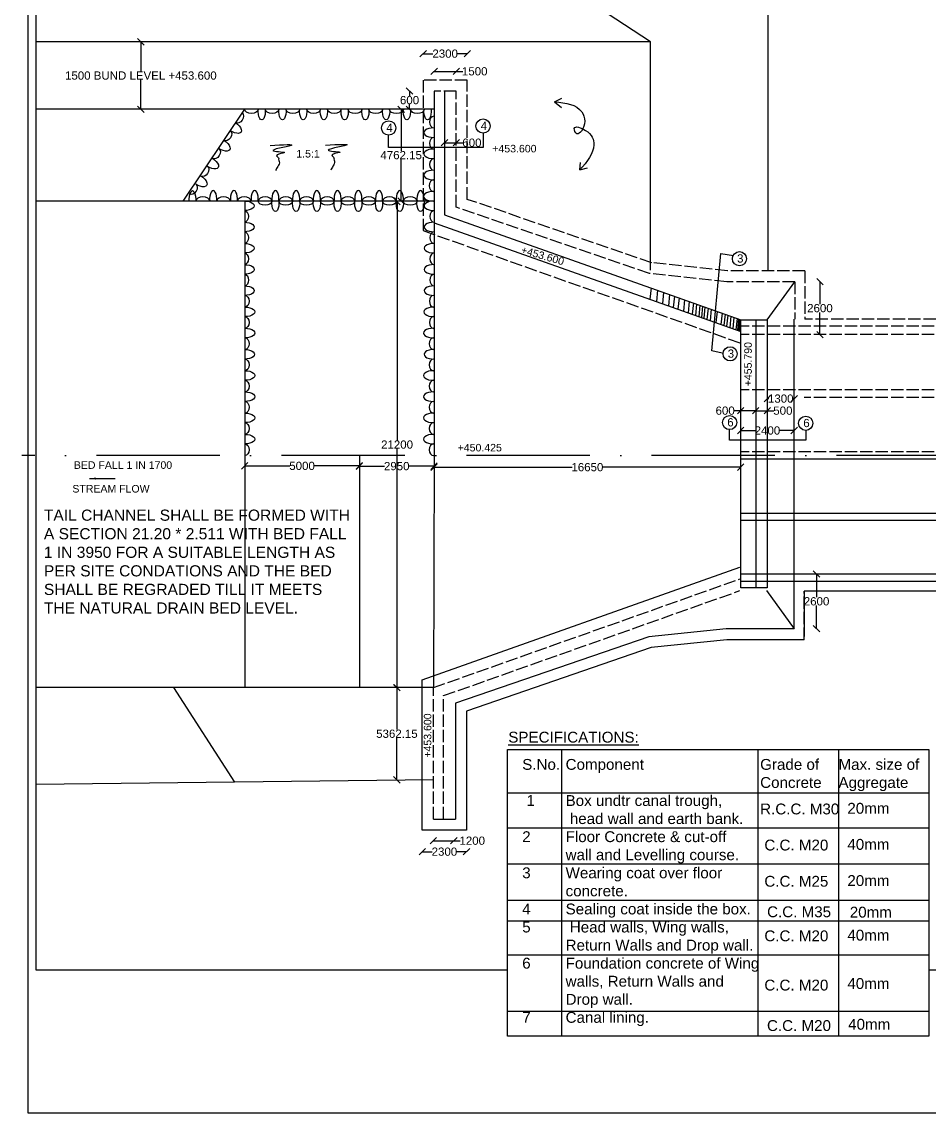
# Model space of a CAD drawing. Header units: millimetres. Extents: x 5124 to 6568637, y 2311 to 91879094.
# Drawn here: x 3886383 to 3899622, y 45929190 to 45945120 of the extents above; entities that cross this region are included whole.
import ezdxf

# ---------------------------------------------------------------- set-up
doc = ezdxf.new("R2010")
doc.units = ezdxf.units.MM
doc.header["$MEASUREMENT"] = 0
doc.linetypes.add('ACAD_ISO02W100', pattern=[15, 12, -3])
doc.linetypes.add('ACAD_ISO10W100', pattern=[18, 12, -3, 0, -3])
for name, color, linetype in [('DIMENSION', 7, 'Continuous'), ('DRAWING', 7, 'Continuous'), ('TEXT', 7, 'Continuous')]:
    doc.layers.add(name, color=color, linetype=linetype)
doc.styles.get("Standard").update_dxf_attribs({"font": 'arial.ttf', "height": 120})
doc.dimstyles.get("Standard").update_dxf_attribs({"dimtxt": 200, "dimasz": 110, "dimexe": 0.18, "dimexo": 0.0625, "dimgap": 0.09, "dimtad": 0, "dimtih": 1, "dimtoh": 1, "dimdec": 0, "dimzin": 0, "dimdsep": 46, "dimtxsty": 'Standard', "dimblk": 'OBLIQUE', "dimcen": 0.09, "dimse1": 1, "dimse2": 1, "dimadec": 0, "dimazin": 0, "dimtfac": 1, "dimtdec": 0, "dimtofl": 0, "dimtmove": 0, "dimatfit": 3, "dimfxl": 1, "dimtolj": 1, "dimtzin": 0, "dimarcsym": 0})

# ---------------------------------------------------------------- blocks, each defined once
blk = doc.blocks.new('_Oblique')
at = {"color": 0, "linetype": 'ByBlock', "lineweight": -2}
blk.add_line((-0.5, -0.5), (0.5, 0.5), dxfattribs=at)
blk = doc.blocks.new('*D190')
at = {"layer": 'Defpoints', "color": 0, "linetype": 'Continuous', "transparency": 16777216}
for p in [(3887501, 45944828), (3887501, 45943843), (3888120, 45943843)]:
    blk.add_point(p, dxfattribs=at)
at = {"layer": 'DIMENSION', "color": 0, "linetype": 'Continuous', "lineweight": -2, "transparency": 16777216}
for p, q in [((3888120, 45944828), (3888120, 45944397)), ((3888120, 45943843), (3888120, 45944274))]:
    blk.add_line(p, q, dxfattribs=at)
at = {"layer": 'DIMENSION', "color": 0, "linetype": 'Continuous', "lineweight": -2, "transparency": 16777216, "xscale": 95, "yscale": 95, "zscale": 95}
for p, rotation in [((3888120, 45944828), 90), ((3888120, 45943843), 270)]:
    blk.add_blockref('_Oblique', p, dxfattribs=dict(at, rotation=rotation))
at = {"layer": 'DIMENSION', "color": 0, "linetype": 'Continuous', "transparency": 16777216, "insert": (3888120, 45944335), "char_height": 120, "attachment_point": 5}
blk.add_mtext('\\A1;1500 BUND LEVEL +453.600', dxfattribs=at)
blk = doc.blocks.new('*D191')
at = {"layer": 'Defpoints', "color": 0, "linetype": 'Continuous', "transparency": 16777216}
for p in [(3892722, 45944397), (3892399, 45944109), (3892722, 45944109)]:
    blk.add_point(p, dxfattribs=at)
at = {"layer": 'DIMENSION', "color": 0, "linetype": 'Continuous', "lineweight": -2, "transparency": 16777216}
for p, q in [((3892399, 45944397), (3892722, 45944397)), ((3892722, 45944397), (3892817, 45944397))]:
    blk.add_line(p, q, dxfattribs=at)
at = {"layer": 'DIMENSION', "color": 0, "linetype": 'Continuous', "lineweight": -2, "transparency": 16777216, "xscale": 95, "yscale": 95, "zscale": 95, "rotation": 180}
blk.add_blockref('_Oblique', (3892399, 45944397), dxfattribs=at)
at = {"layer": 'DIMENSION', "color": 0, "linetype": 'Continuous', "lineweight": -2, "transparency": 16777216, "xscale": 95, "yscale": 95, "zscale": 95}
blk.add_blockref('_Oblique', (3892722, 45944397), dxfattribs=at)
at = {"layer": 'DIMENSION', "color": 0, "linetype": 'Continuous', "transparency": 16777216, "insert": (3892991, 45944397), "char_height": 120, "attachment_point": 5}
blk.add_mtext('\\A1;1500', dxfattribs=at)
blk = doc.blocks.new('*D192')
at = {"layer": 'Defpoints', "color": 0, "linetype": 'Continuous', "transparency": 16777216}
for p in [(3892883, 45944655), (3892238, 45944269), (3892883, 45944269)]:
    blk.add_point(p, dxfattribs=at)
at = {"layer": 'DIMENSION', "color": 0, "linetype": 'Continuous', "lineweight": -2, "transparency": 16777216}
for p, q in [((3892238, 45944655), (3892380, 45944655)), ((3892883, 45944655), (3892740, 45944655))]:
    blk.add_line(p, q, dxfattribs=at)
at = {"layer": 'DIMENSION', "color": 0, "linetype": 'Continuous', "lineweight": -2, "transparency": 16777216, "xscale": 95, "yscale": 95, "zscale": 95, "rotation": 180}
blk.add_blockref('_Oblique', (3892238, 45944655), dxfattribs=at)
at = {"layer": 'DIMENSION', "color": 0, "linetype": 'Continuous', "lineweight": -2, "transparency": 16777216, "xscale": 95, "yscale": 95, "zscale": 95}
blk.add_blockref('_Oblique', (3892883, 45944655), dxfattribs=at)
at = {"layer": 'DIMENSION', "color": 0, "linetype": 'Continuous', "transparency": 16777216, "insert": (3892560, 45944655), "char_height": 120, "attachment_point": 5}
blk.add_mtext('\\A1;2300', dxfattribs=at)
blk = doc.blocks.new('*D193')
at = {"layer": 'Defpoints', "color": 0, "linetype": 'Continuous', "transparency": 16777216}
for p in [(3892399, 45944109), (3892040, 45943843), (3892399, 45943843)]:
    blk.add_point(p, dxfattribs=at)
at = {"layer": 'DIMENSION', "color": 0, "linetype": 'Continuous', "lineweight": -2, "transparency": 16777216}
for p, q in [((3892040, 45944109), (3892040, 45944037)), ((3892040, 45943843), (3892040, 45943914))]:
    blk.add_line(p, q, dxfattribs=at)
at = {"layer": 'DIMENSION', "color": 0, "linetype": 'Continuous', "lineweight": -2, "transparency": 16777216, "xscale": 95, "yscale": 95, "zscale": 95}
for p, rotation in [((3892040, 45944109), 90), ((3892040, 45943843), 270)]:
    blk.add_blockref('_Oblique', p, dxfattribs=dict(at, rotation=rotation))
at = {"layer": 'DIMENSION', "color": 0, "linetype": 'Continuous', "transparency": 16777216, "insert": (3892040, 45943976), "char_height": 120, "attachment_point": 5}
blk.add_mtext('\\A1;600', dxfattribs=at)
blk = doc.blocks.new('*D194')
at = {"layer": 'Defpoints', "color": 0, "linetype": 'Continuous', "transparency": 16777216}
for p in [(3892549, 45943355), (3892722, 45943355), (3892722, 45943355)]:
    blk.add_point(p, dxfattribs=at)
at = {"layer": 'DIMENSION', "color": 0, "linetype": 'Continuous', "lineweight": -2, "transparency": 16777216}
for p, q in [((3892549, 45943355), (3892722, 45943355)), ((3892722, 45943355), (3892817, 45943355))]:
    blk.add_line(p, q, dxfattribs=at)
at = {"layer": 'DIMENSION', "color": 0, "linetype": 'Continuous', "lineweight": -2, "transparency": 16777216, "xscale": 95, "yscale": 95, "zscale": 95, "rotation": 180}
blk.add_blockref('_Oblique', (3892549, 45943355), dxfattribs=at)
at = {"layer": 'DIMENSION', "color": 0, "linetype": 'Continuous', "lineweight": -2, "transparency": 16777216, "xscale": 95, "yscale": 95, "zscale": 95}
blk.add_blockref('_Oblique', (3892722, 45943355), dxfattribs=at)
at = {"layer": 'DIMENSION', "color": 0, "linetype": 'Continuous', "transparency": 16777216, "insert": (3892950, 45943355), "char_height": 120, "attachment_point": 5}
blk.add_mtext('\\A1;600', dxfattribs=at)
blk = doc.blocks.new('*D195')
at = {"layer": 'Defpoints', "color": 0, "linetype": 'Continuous', "transparency": 16777216}
for p in [(3891879, 45943843), (3891879, 45942504), (3891918, 45942504)]:
    blk.add_point(p, dxfattribs=at)
at = {"layer": 'DIMENSION', "color": 0, "linetype": 'Continuous', "lineweight": -2, "transparency": 16777216}
for p, q in [((3891918, 45943843), (3891918, 45943235)), ((3891918, 45942504), (3891918, 45943112))]:
    blk.add_line(p, q, dxfattribs=at)
at = {"layer": 'DIMENSION', "color": 0, "linetype": 'Continuous', "lineweight": -2, "transparency": 16777216, "xscale": 95, "yscale": 95, "zscale": 95}
for p, rotation in [((3891918, 45943843), 90), ((3891918, 45942504), 270)]:
    blk.add_blockref('_Oblique', p, dxfattribs=dict(at, rotation=rotation))
at = {"layer": 'DIMENSION', "color": 0, "linetype": 'Continuous', "transparency": 16777216, "insert": (3891918, 45943173), "char_height": 120, "attachment_point": 5}
blk.add_mtext('\\A1;4762.15', dxfattribs=at)
blk = doc.blocks.new('*D196')
at = {"layer": 'Defpoints', "color": 0, "linetype": 'Continuous', "transparency": 16777216}
for p in [(3891918, 45942496), (3891858, 45935402), (3891948, 45935402)]:
    blk.add_point(p, dxfattribs=at)
at = {"layer": 'DIMENSION', "color": 0, "linetype": 'Continuous', "lineweight": -2, "transparency": 16777216}
for p, q in [((3891858, 45942496), (3891858, 45939010)), ((3891858, 45935402), (3891858, 45938888))]:
    blk.add_line(p, q, dxfattribs=at)
at = {"layer": 'DIMENSION', "color": 0, "linetype": 'Continuous', "lineweight": -2, "transparency": 16777216, "xscale": 95, "yscale": 95, "zscale": 95}
for p, rotation in [((3891858, 45942496), 90), ((3891858, 45935402), 270)]:
    blk.add_blockref('_Oblique', p, dxfattribs=dict(at, rotation=rotation))
at = {"layer": 'DIMENSION', "color": 0, "linetype": 'Continuous', "transparency": 16777216, "insert": (3891858, 45938949), "char_height": 120, "attachment_point": 5}
blk.add_mtext('\\A1;21200', dxfattribs=at)
blk = doc.blocks.new('*D197')
at = {"layer": 'Defpoints', "color": 0, "linetype": 'Continuous', "transparency": 16777216}
for p in [(3889635, 45938638), (3891308, 45938638), (3891308, 45938638)]:
    blk.add_point(p, dxfattribs=at)
at = {"layer": 'DIMENSION', "color": 0, "linetype": 'Continuous', "lineweight": -2, "transparency": 16777216}
for p, q in [((3889635, 45938638), (3890293, 45938638)), ((3891308, 45938638), (3890651, 45938638))]:
    blk.add_line(p, q, dxfattribs=at)
at = {"layer": 'DIMENSION', "color": 0, "linetype": 'Continuous', "lineweight": -2, "transparency": 16777216, "xscale": 95, "yscale": 95, "zscale": 95, "rotation": 180}
blk.add_blockref('_Oblique', (3889635, 45938638), dxfattribs=at)
at = {"layer": 'DIMENSION', "color": 0, "linetype": 'Continuous', "lineweight": -2, "transparency": 16777216, "xscale": 95, "yscale": 95, "zscale": 95}
blk.add_blockref('_Oblique', (3891308, 45938638), dxfattribs=at)
at = {"layer": 'DIMENSION', "color": 0, "linetype": 'Continuous', "transparency": 16777216, "insert": (3890472, 45938638), "char_height": 120, "attachment_point": 5}
blk.add_mtext('\\A1;5000', dxfattribs=at)
blk = doc.blocks.new('*D198')
at = {"layer": 'Defpoints', "color": 0, "linetype": 'Continuous', "transparency": 16777216}
for p in [(3891308, 45938638), (3892398, 45938634), (3892398, 45938634)]:
    blk.add_point(p, dxfattribs=at)
at = {"layer": 'DIMENSION', "color": 0, "linetype": 'Continuous', "lineweight": -2, "transparency": 16777216}
for p, q in [((3891308, 45938634), (3891673, 45938634)), ((3892398, 45938634), (3892033, 45938634))]:
    blk.add_line(p, q, dxfattribs=at)
at = {"layer": 'DIMENSION', "color": 0, "linetype": 'Continuous', "lineweight": -2, "transparency": 16777216, "xscale": 95, "yscale": 95, "zscale": 95, "rotation": 180}
blk.add_blockref('_Oblique', (3891308, 45938634), dxfattribs=at)
at = {"layer": 'DIMENSION', "color": 0, "linetype": 'Continuous', "lineweight": -2, "transparency": 16777216, "xscale": 95, "yscale": 95, "zscale": 95}
blk.add_blockref('_Oblique', (3892398, 45938634), dxfattribs=at)
at = {"layer": 'DIMENSION', "color": 0, "linetype": 'Continuous', "transparency": 16777216, "insert": (3891853, 45938634), "char_height": 120, "attachment_point": 5}
blk.add_mtext('\\A1;2950', dxfattribs=at)
blk = doc.blocks.new('*D199')
at = {"layer": 'Defpoints', "color": 0, "linetype": 'Continuous', "transparency": 16777216}
for p in [(3891856, 45935402), (3892062, 45935402), (3892112, 45934055)]:
    blk.add_point(p, dxfattribs=at)
at = {"layer": 'DIMENSION', "color": 0, "linetype": 'Continuous', "lineweight": -2, "transparency": 16777216}
for p, q in [((3891856, 45935402), (3891856, 45934790)), ((3891856, 45934055), (3891856, 45934667))]:
    blk.add_line(p, q, dxfattribs=at)
at = {"layer": 'DIMENSION', "color": 0, "linetype": 'Continuous', "lineweight": -2, "transparency": 16777216, "xscale": 95, "yscale": 95, "zscale": 95}
for p, rotation in [((3891856, 45935402), 90), ((3891856, 45934055), 270)]:
    blk.add_blockref('_Oblique', p, dxfattribs=dict(at, rotation=rotation))
at = {"layer": 'DIMENSION', "color": 0, "linetype": 'Continuous', "transparency": 16777216, "insert": (3891856, 45934728), "char_height": 120, "attachment_point": 5}
blk.add_mtext('\\A1;5362.15', dxfattribs=at)
blk = doc.blocks.new('*D200')
at = {"layer": 'Defpoints', "color": 0, "linetype": 'Continuous', "transparency": 16777216}
for p in [(3892387, 45933480), (3892686, 45933480), (3892686, 45933167)]:
    blk.add_point(p, dxfattribs=at)
at = {"layer": 'DIMENSION', "color": 0, "linetype": 'Continuous', "lineweight": -2, "transparency": 16777216}
for p, q in [((3892387, 45933167), (3892686, 45933167)), ((3892686, 45933167), (3892781, 45933167))]:
    blk.add_line(p, q, dxfattribs=at)
at = {"layer": 'DIMENSION', "color": 0, "linetype": 'Continuous', "lineweight": -2, "transparency": 16777216, "xscale": 95, "yscale": 95, "zscale": 95, "rotation": 180}
blk.add_blockref('_Oblique', (3892387, 45933167), dxfattribs=at)
at = {"layer": 'DIMENSION', "color": 0, "linetype": 'Continuous', "lineweight": -2, "transparency": 16777216, "xscale": 95, "yscale": 95, "zscale": 95}
blk.add_blockref('_Oblique', (3892686, 45933167), dxfattribs=at)
at = {"layer": 'DIMENSION', "color": 0, "linetype": 'Continuous', "transparency": 16777216, "insert": (3892955, 45933167), "char_height": 120, "attachment_point": 5}
blk.add_mtext('\\A1;1200', dxfattribs=at)
blk = doc.blocks.new('*D201')
at = {"layer": 'Defpoints', "color": 0, "linetype": 'Continuous', "transparency": 16777216}
for p in [(3892227, 45933319), (3892872, 45933319), (3892872, 45933007)]:
    blk.add_point(p, dxfattribs=at)
at = {"layer": 'DIMENSION', "color": 0, "linetype": 'Continuous', "lineweight": -2, "transparency": 16777216}
for p, q in [((3892227, 45933007), (3892369, 45933007)), ((3892872, 45933007), (3892729, 45933007))]:
    blk.add_line(p, q, dxfattribs=at)
at = {"layer": 'DIMENSION', "color": 0, "linetype": 'Continuous', "lineweight": -2, "transparency": 16777216, "xscale": 95, "yscale": 95, "zscale": 95, "rotation": 180}
blk.add_blockref('_Oblique', (3892227, 45933007), dxfattribs=at)
at = {"layer": 'DIMENSION', "color": 0, "linetype": 'Continuous', "lineweight": -2, "transparency": 16777216, "xscale": 95, "yscale": 95, "zscale": 95}
blk.add_blockref('_Oblique', (3892872, 45933007), dxfattribs=at)
at = {"layer": 'DIMENSION', "color": 0, "linetype": 'Continuous', "transparency": 16777216, "insert": (3892549, 45933007), "char_height": 120, "attachment_point": 5}
blk.add_mtext('\\A1;2300', dxfattribs=at)
blk = doc.blocks.new('*D202')
at = {"layer": 'Defpoints', "color": 0, "linetype": 'Continuous', "transparency": 16777216}
for p in [(3896872, 45938619), (3892398, 45938464), (3896872, 45938392)]:
    blk.add_point(p, dxfattribs=at)
at = {"layer": 'DIMENSION', "color": 0, "linetype": 'Continuous', "lineweight": -2, "transparency": 16777216}
for p, q in [((3892398, 45938619), (3894415, 45938619)), ((3896872, 45938619), (3894855, 45938619))]:
    blk.add_line(p, q, dxfattribs=at)
at = {"layer": 'DIMENSION', "color": 0, "linetype": 'Continuous', "lineweight": -2, "transparency": 16777216, "xscale": 95, "yscale": 95, "zscale": 95, "rotation": 180}
blk.add_blockref('_Oblique', (3892398, 45938619), dxfattribs=at)
at = {"layer": 'DIMENSION', "color": 0, "linetype": 'Continuous', "lineweight": -2, "transparency": 16777216, "xscale": 95, "yscale": 95, "zscale": 95}
blk.add_blockref('_Oblique', (3896872, 45938619), dxfattribs=at)
at = {"layer": 'DIMENSION', "color": 0, "linetype": 'Continuous', "transparency": 16777216, "insert": (3894635, 45938619), "char_height": 120, "attachment_point": 5}
blk.add_mtext('\\A1;16650', dxfattribs=at)
blk = doc.blocks.new('*D203')
at = {"layer": 'Defpoints', "color": 0, "linetype": 'Continuous', "transparency": 16777216}
for p in [(3897652, 45937060), (3897979, 45937060), (3897652, 45936262)]:
    blk.add_point(p, dxfattribs=at)
at = {"layer": 'DIMENSION', "color": 0, "linetype": 'Continuous', "lineweight": -2, "transparency": 16777216}
for p, q in [((3897979, 45937060), (3897979, 45936722)), ((3897979, 45936262), (3897979, 45936599))]:
    blk.add_line(p, q, dxfattribs=at)
at = {"layer": 'DIMENSION', "color": 0, "linetype": 'Continuous', "lineweight": -2, "transparency": 16777216, "xscale": 95, "yscale": 95, "zscale": 95}
for p, rotation in [((3897979, 45937060), 90), ((3897979, 45936262), 270)]:
    blk.add_blockref('_Oblique', p, dxfattribs=dict(at, rotation=rotation))
at = {"layer": 'DIMENSION', "color": 0, "linetype": 'Continuous', "transparency": 16777216, "insert": (3897979, 45936661), "char_height": 120, "attachment_point": 5}
blk.add_mtext('\\A1;2600', dxfattribs=at)
blk = doc.blocks.new('*D204')
at = {"layer": 'Defpoints', "color": 0, "linetype": 'Continuous', "transparency": 16777216}
for p in [(3896872, 45939444), (3896872, 45939444), (3897091, 45939444)]:
    blk.add_point(p, dxfattribs=at)
at = {"layer": 'DIMENSION', "color": 0, "linetype": 'Continuous', "lineweight": -2, "transparency": 16777216}
for p, q in [((3896872, 45939444), (3896777, 45939444)), ((3897091, 45939444), (3896872, 45939444))]:
    blk.add_line(p, q, dxfattribs=at)
at = {"layer": 'DIMENSION', "color": 0, "linetype": 'Continuous', "lineweight": -2, "transparency": 16777216, "xscale": 95, "yscale": 95, "zscale": 95, "rotation": 180}
blk.add_blockref('_Oblique', (3896872, 45939444), dxfattribs=at)
at = {"layer": 'DIMENSION', "color": 0, "linetype": 'Continuous', "lineweight": -2, "transparency": 16777216, "xscale": 95, "yscale": 95, "zscale": 95}
blk.add_blockref('_Oblique', (3897091, 45939444), dxfattribs=at)
at = {"layer": 'DIMENSION', "color": 0, "linetype": 'Continuous', "transparency": 16777216, "insert": (3896645, 45939444), "char_height": 120, "attachment_point": 5}
blk.add_mtext('\\A1;600', dxfattribs=at)
blk = doc.blocks.new('*D205')
at = {"layer": 'Defpoints', "color": 0, "linetype": 'Continuous', "transparency": 16777216}
for p in [(3897091, 45939444), (3897260, 45939444), (3897260, 45939444)]:
    blk.add_point(p, dxfattribs=at)
at = {"layer": 'DIMENSION', "color": 0, "linetype": 'Continuous', "lineweight": -2, "transparency": 16777216}
for p, q in [((3897091, 45939444), (3897260, 45939444)), ((3897260, 45939444), (3897355, 45939444))]:
    blk.add_line(p, q, dxfattribs=at)
at = {"layer": 'DIMENSION', "color": 0, "linetype": 'Continuous', "lineweight": -2, "transparency": 16777216, "xscale": 95, "yscale": 95, "zscale": 95, "rotation": 180}
blk.add_blockref('_Oblique', (3897091, 45939444), dxfattribs=at)
at = {"layer": 'DIMENSION', "color": 0, "linetype": 'Continuous', "lineweight": -2, "transparency": 16777216, "xscale": 95, "yscale": 95, "zscale": 95}
blk.add_blockref('_Oblique', (3897260, 45939444), dxfattribs=at)
at = {"layer": 'DIMENSION', "color": 0, "linetype": 'Continuous', "transparency": 16777216, "insert": (3897487, 45939444), "char_height": 120, "attachment_point": 5}
blk.add_mtext('\\A1;500', dxfattribs=at)
blk = doc.blocks.new('*D206')
at = {"layer": 'Defpoints', "color": 0, "linetype": 'Continuous', "transparency": 16777216}
for p in [(3897260, 45939620), (3897652, 45939620), (3897652, 45939620)]:
    blk.add_point(p, dxfattribs=at)
at = {"layer": 'DIMENSION', "color": 0, "linetype": 'Continuous', "lineweight": -2, "transparency": 16777216}
for p, q in [((3897260, 45939620), (3897283, 45939620)), ((3897652, 45939620), (3897629, 45939620))]:
    blk.add_line(p, q, dxfattribs=at)
at = {"layer": 'DIMENSION', "color": 0, "linetype": 'Continuous', "lineweight": -2, "transparency": 16777216, "xscale": 95, "yscale": 95, "zscale": 95, "rotation": 180}
blk.add_blockref('_Oblique', (3897260, 45939620), dxfattribs=at)
at = {"layer": 'DIMENSION', "color": 0, "linetype": 'Continuous', "lineweight": -2, "transparency": 16777216, "xscale": 95, "yscale": 95, "zscale": 95}
blk.add_blockref('_Oblique', (3897652, 45939620), dxfattribs=at)
at = {"layer": 'DIMENSION', "color": 0, "linetype": 'Continuous', "transparency": 16777216, "insert": (3897456, 45939620), "char_height": 120, "attachment_point": 5}
blk.add_mtext('\\A1;1300', dxfattribs=at)
blk = doc.blocks.new('*D207')
at = {"layer": 'Defpoints', "color": 0, "linetype": 'Continuous', "transparency": 16777216}
for p in [(3896872, 45939186), (3897652, 45939154), (3897652, 45939154)]:
    blk.add_point(p, dxfattribs=at)
at = {"layer": 'DIMENSION', "color": 0, "linetype": 'Continuous', "lineweight": -2, "transparency": 16777216}
for p, q in [((3896872, 45939154), (3897082, 45939154)), ((3897652, 45939154), (3897443, 45939154))]:
    blk.add_line(p, q, dxfattribs=at)
at = {"layer": 'DIMENSION', "color": 0, "linetype": 'Continuous', "lineweight": -2, "transparency": 16777216, "xscale": 95, "yscale": 95, "zscale": 95, "rotation": 180}
blk.add_blockref('_Oblique', (3896872, 45939154), dxfattribs=at)
at = {"layer": 'DIMENSION', "color": 0, "linetype": 'Continuous', "lineweight": -2, "transparency": 16777216, "xscale": 95, "yscale": 95, "zscale": 95}
blk.add_blockref('_Oblique', (3897652, 45939154), dxfattribs=at)
at = {"layer": 'DIMENSION', "color": 0, "linetype": 'Continuous', "transparency": 16777216, "insert": (3897262, 45939154), "char_height": 120, "attachment_point": 5}
blk.add_mtext('\\A1;2400', dxfattribs=at)
blk = doc.blocks.new('*D208')
at = {"layer": 'Defpoints', "color": 0, "linetype": 'Continuous', "transparency": 16777216}
for p in [(3897664, 45941327), (3898028, 45941327), (3897783, 45940554)]:
    blk.add_point(p, dxfattribs=at)
at = {"layer": 'DIMENSION', "color": 0, "linetype": 'Continuous', "lineweight": -2, "transparency": 16777216}
for p, q in [((3898028, 45941327), (3898028, 45941001)), ((3898028, 45940554), (3898028, 45940879))]:
    blk.add_line(p, q, dxfattribs=at)
at = {"layer": 'DIMENSION', "color": 0, "linetype": 'Continuous', "lineweight": -2, "transparency": 16777216, "xscale": 95, "yscale": 95, "zscale": 95}
for p, rotation in [((3898028, 45941327), 90), ((3898028, 45940554), 270)]:
    blk.add_blockref('_Oblique', p, dxfattribs=dict(at, rotation=rotation))
at = {"layer": 'DIMENSION', "color": 0, "linetype": 'Continuous', "transparency": 16777216, "insert": (3898028, 45940940), "char_height": 120, "attachment_point": 5}
blk.add_mtext('\\A1;2600', dxfattribs=at)

msp = doc.modelspace()

# ---------------------------------------------------------------- linework, layer by layer
at = {"layer": 'DIMENSION', "linetype": 'Continuous'}
for points in [[(3893113.4, 45943495.1), (3893113.4, 45943283.2), (3891735.1, 45943283.2), (3891735.1, 45943469.4)], [(3896602.4, 45940282.4), (3896452.1, 45940320), (3896582.4, 45941736), (3896768, 45941708.7)], [(3897820.2, 45939156.6), (3897820.2, 45939013.9), (3896708.4, 45939013.9), (3896710.6, 45939167.2)]]:
    msp.add_lwpolyline(points, dxfattribs=at)
at = {"layer": 'DRAWING', "linetype": 'ACAD_ISO02W100', "ltscale": 15}
for p, q in [((3892722.2, 45944108.5), (3892398.6, 45944108.5)), ((3892722.2, 45942414), (3892722.2, 45944108.5)), ((3895541.1, 45941445), (3892722.2, 45942414)), ((3896670.1, 45941326.5), (3895541.1, 45941445)), ((3897663.6, 45941326.5), (3896670.1, 45941326.5)), ((3892387.4, 45935401.7), (3896861.3, 45936987.5)), ((3892538, 45935284.5), (3896861.3, 45936817)), ((3892387.4, 45933479.9), (3892387.4, 45935401.7)), ((3892538, 45933479.9), (3892538, 45935284.5))]:
    msp.add_line(p, q, dxfattribs=at)
at = {"layer": 'DRAWING', "linetype": 'Continuous'}
for p, q in [((3892398.6, 45944108.5), (3892398.6, 45942186.8)), ((3892549.2, 45944108.5), (3892549.2, 45942303.9)), ((3892398.6, 45942186.8), (3896872.4, 45940600.9)), ((3892549.2, 45942303.9), (3896872.4, 45940771.5)), ((3896872.4, 45940771.5), (3897259.5, 45940771.5)), ((3896872.4, 45936857.8), (3896872.4, 45940771.5)), ((3897259.5, 45940771.5), (3897259.5, 45936857.8)), ((3897259.5, 45936857.8), (3896872.4, 45936857.8)), ((3896659, 45936261.9), (3895529.9, 45936143.4)), ((3897652.5, 45936261.9), (3896659, 45936261.9)), ((3895529.9, 45936143.4), (3892711.1, 45935174.4)), ((3892711.1, 45935174.4), (3892711.1, 45933479.9))]:
    msp.add_line(p, q, dxfattribs=at)
for points in [[(3886473.4, 45955087.1), (3934114.5, 45955087.1), (3934114.5, 45929190.4), (3886473.4, 45929190.4)], [(3893468.3, 45934497.4), (3899616.2, 45934497.4), (3899616.2, 45930312.8), (3893468.3, 45930312.8)]]:
    msp.add_lwpolyline(points, close=True, dxfattribs=at)
for points in [[(3919330.3, 45948020.9), (3886586.8, 45948020.9), (3886586.8, 45931280.9), (3893468.3, 45931280.9)], [(3897265.5, 45948020.9), (3897265.5, 45941487.3)], [(3895558.3, 45944828.1), (3893422.6, 45946230.6), (3886586.8, 45946230.6)], [(3895558.3, 45941495.2), (3895558.3, 45944828.1), (3886586.8, 45944828.1)], [(3894157.4, 45943952.4), (3894261.6, 45944006.4)], [(3894157.4, 45943952.4), (3894258.1, 45943871.3)], [(3892398.6, 45943842.6), (3886586.8, 45943842.6)], [(3889632, 45943842.6), (3888734, 45942504.1)], [(3894526.9, 45942959.1), (3894533.3, 45943064.5)], [(3894526.9, 45942959.1), (3894634.9, 45942987.1)], [(3892398.6, 45942504.1), (3886586.8, 45942504.1)], [(3889635.3, 45942504.1), (3889635.3, 45935401.7)], [(3892398.6, 45942238.8), (3892398.6, 45938789.6)], [(3895564.9, 45941234.9), (3895547.9, 45941070.4)], [(3895659.4, 45941201.5), (3895642.3, 45941036.9)], [(3897259.5, 45940771.5), (3897663.6, 45941326.5)], [(3895746.4, 45941170.6), (3895729.4, 45941006.1)], [(3895834.2, 45941139.5), (3895817.1, 45940975)], [(3895904, 45941114.7), (3895887, 45940950.2)], [(3895974.2, 45941089.9), (3895957.1, 45940925.3)], [(3896052.3, 45941062.2), (3896035.3, 45940897.6)], [(3896121.2, 45941037.7), (3896104.2, 45940873.2)], [(3896182.9, 45941015.9), (3896165.9, 45940851.3)], [(3896229.3, 45940999.4), (3896212.3, 45940834.9)], [(3896276.4, 45940982.7), (3896259.3, 45940818.2)], [(3896316.4, 45940968.5), (3896299.4, 45940804)], [(3896350.1, 45940956.6), (3896333.1, 45940792.1)], [(3896396.5, 45940940.2), (3896379.5, 45940775.6)], [(3896441.2, 45940924.3), (3896424.2, 45940759.8)], [(3896526.7, 45940894), (3896509.6, 45940729.5)], [(3896599.3, 45940868.3), (3896582.2, 45940703.8)], [(3896644.8, 45940852.2), (3896627.7, 45940687.6)], [(3896682.1, 45940838.9), (3896665, 45940674.4)], [(3896729.1, 45940822.3), (3896712.1, 45940657.7)], [(3896774.1, 45940806.3), (3896757.1, 45940641.8)], [(3896819, 45940790.4), (3896801.9, 45940625.9)], [(3896840.7, 45940782.7), (3896823.7, 45940618.2)], [(3896840.7, 45940782.7), (3896823.7, 45940618.2)], [(3896852.4, 45940778.5), (3896835.4, 45940614)], [(3896861.9, 45940775.2), (3896844.8, 45940610.7)], [(3896868.2, 45940773), (3896851.1, 45940608.4)], [(3897091, 45940771.5), (3897091, 45936857.8)], [(3897652.5, 45936808.1), (3897652.5, 45940780.3)], [(3891307.9, 45938789.6), (3891307.9, 45935401.7)], [(3892398.6, 45938789.6), (3892387.4, 45935401.7)], [(3918145.9, 45938734.9), (3896872.4, 45938734.9)], [(3918145.9, 45937942), (3896872.4, 45937942)], [(3918145.9, 45937839.8), (3896872.4, 45937839.8)], [(3897796.8, 45936101.1), (3896667.4, 45936101.1), (3895564.9, 45935985.4), (3892871.8, 45935059.7), (3892871.8, 45933319.2), (3892226.7, 45933319.2), (3892226.7, 45935515.2), (3896861.3, 45937158.1)], [(3918145.9, 45937059.6), (3896872.4, 45937059.6)], [(3918145.9, 45936948.6), (3896872.4, 45936948.6)], [(3897248.4, 45936817), (3897652.5, 45936261.9)], [(3897652.5, 45936261.9), (3897652.5, 45936808.1)], [(3917241.2, 45936808.1), (3897796.8, 45936808.1)], [(3897796.8, 45936808.1), (3897796.8, 45936146.8)], [(3892387.4, 45935401.7), (3886586.8, 45935401.7)], [(3888595.8, 45935401.7), (3889487.1, 45934023)], [(3894257.2, 45934497.4), (3894257.2, 45930312.8)], [(3897120.5, 45934497.4), (3897120.5, 45930312.8)], [(3898298.9, 45934497.4), (3898298.9, 45930312.8)], [(3892387.4, 45934058.1), (3886586.8, 45933987.9)], [(3899616.2, 45933859.3), (3893468.3, 45933859.3)], [(3892387.4, 45933479.9), (3892711.1, 45933479.9)], [(3899616.2, 45933350.9), (3893468.3, 45933350.9)], [(3899616.2, 45932824.2), (3893468.3, 45932824.2)], [(3899616.2, 45932295.7), (3893468.3, 45932295.7)], [(3899616.2, 45931992.8), (3893468.3, 45931992.8)], [(3899616.2, 45931499), (3893468.3, 45931499)], [(3899616.2, 45931280.9), (3926869.2, 45931280.9), (3926869.2, 45931573)], [(3899616.2, 45930676), (3893468.3, 45930676)]]:
    msp.add_lwpolyline(points, dxfattribs=at)
at = {"layer": 'DRAWING', "linetype": 'ACAD_ISO02W100', "ltscale": 15}
for points in [[(3897807.9, 45941487.3), (3896678.5, 45941487.3), (3895576, 45941603), (3892882.9, 45942528.7), (3892882.9, 45944269.3), (3892237.8, 45944269.3), (3892237.8, 45942073.2), (3896872.4, 45940430.3)], [(3897807.9, 45941487.3), (3897807.9, 45940780.3)], [(3897663.6, 45941326.5), (3897663.6, 45940780.3)], [(3917270.4, 45940780.3), (3897807.9, 45940780.3)], [(3918145.9, 45940679.3), (3896872.4, 45940679.3)], [(3918145.9, 45940553.6), (3896872.4, 45940553.6)], [(3918145.9, 45939749.7), (3896872.4, 45939749.7)], [(3918145.9, 45939637.7), (3897799.9, 45939637.7)], [(3918145.9, 45938843.4), (3896872.4, 45938843.4)], [(3897796.8, 45936101.1), (3897796.8, 45936808.1)]]:
    msp.add_lwpolyline(points, dxfattribs=at)
at = {"layer": 'DRAWING', "linetype": 'ACAD_ISO10W100', "ltscale": 150}
msp.add_lwpolyline([(3927073.1, 45938789.6), (3886383.5, 45938789.6)], dxfattribs=at)
at = {"layer": 'DRAWING', "linetype": 'Continuous'}
for centre in [(3891735.7, 45943570.3), (3893113.4, 45943598.7), (3896853.8, 45941662.3), (3896717.4, 45940273.8), (3896710.6, 45939270.8), (3897820.2, 45939260.2)]:
    msp.add_circle(centre, 103.6, dxfattribs=at)
at = {"layer": 'DRAWING', "extrusion": (0, 0, -1)}
for centre, major_axis, ratio, start_param, end_param in [((3889549, 45943719.4), (-47.7, -70.6), 0.7243402, 3.1415927, 6.2831853), ((3889732.2, 45943842.6), (-100.3, 0), 0.6159741, 3.1415927, 6.2831853), ((3889883.5, 45943813.1), (0, -124), 0.4233871, 4.4721825, 8.0941882), ((3890034.7, 45943842.6), (-100.3, 0), 0.6159741, 3.1415927, 6.2831853), ((3890186, 45943813.1), (0, -124), 0.4233871, 4.4721825, 8.0941882), ((3890337.2, 45943842.6), (-100.3, 0), 0.6159741, 3.1415927, 6.2831853), ((3890488.5, 45943813.1), (0, -124), 0.4233871, 4.4721825, 8.0941882), ((3890639.7, 45943842.6), (-100.3, 0), 0.6159741, 3.1415927, 6.2831853), ((3890791, 45943813.1), (0, -124), 0.4233871, 4.4721825, 8.0941882), ((3890942.2, 45943842.6), (-100.3, 0), 0.6159741, 3.1415927, 6.2831853), ((3891093.5, 45943813.1), (0, -124), 0.4233871, 4.4721825, 8.0941882), ((3891244.7, 45943842.2), (-100.3, 0), 0.6159741, 3.1415927, 6.2831853), ((3891395.9, 45943812.7), (0, -124), 0.4233871, 4.4721825, 8.0941882), ((3891547.2, 45943842.2), (-100.3, 0), 0.6159741, 3.1415927, 6.2831853), ((3891698.4, 45943812.7), (0, -124), 0.4233871, 4.4721825, 8.0941882), ((3891849.7, 45943842.2), (-100.3, 0), 0.6159741, 3.1415927, 6.2831853), ((3892000.9, 45943812.7), (0, -124), 0.4233871, 4.4721825, 8.0941882), ((3892152.2, 45943842.2), (-100.3, 0), 0.6159741, 3.1415927, 6.2831853), ((3892303.4, 45943812.7), (0, -124), 0.4233871, 4.4721825, 8.0941882), ((3889466.9, 45943588.1), (115.2, -77.9), 0.5, 4.6728103, 7.8935603), ((3889375.7, 45943463.1), (-47.7, -70.6), 0.7243402, 3.1415927, 6.2831853), ((3889211.2, 45943200.3), (-46.3, -71.6), 0.7243402, 3.1415927, 6.2831853), ((3889300.1, 45943327.7), (116.7, -75.5), 0.5, 4.6728103, 7.8935603), ((3889131.8, 45943067.4), (116.7, -75.5), 0.5, 4.6728103, 7.8935603), ((3889042.9, 45942940), (-46.3, -71.6), 0.7243402, 3.1415927, 6.2831853), ((3888963.5, 45942807.1), (116.7, -75.5), 0.5, 4.6728103, 7.8935603), ((3888874.6, 45942679.7), (-46.3, -71.6), 0.7243402, 3.1415927, 6.2831853), ((3889635.3, 45942434.6), (139, 0), 0.5, 4.6728103, 7.8935603), ((3889931.9, 45942503.6), (-100.3, 0), 0.6159741, 3.1415927, 6.2831853), ((3890083.1, 45942474.1), (0, -124), 0.4233871, 4.4721825, 8.0941882), ((3890234.4, 45942503.6), (-100.3, 0), 0.6159741, 3.1415927, 6.2831853), ((3890385.6, 45942474.1), (0, -124), 0.4233871, 4.4721825, 8.0941882), ((3890536.9, 45942503.6), (-100.3, 0), 0.6159741, 3.1415927, 6.2831853), ((3890688.1, 45942474.1), (0, -124), 0.4233871, 4.4721825, 8.0941882), ((3890839.4, 45942503.6), (-100.3, 0), 0.6159741, 3.1415927, 6.2831853), ((3890990.6, 45942474.1), (0, -124), 0.4233871, 4.4721825, 8.0941882), ((3891141.9, 45942503.6), (-100.3, 0), 0.6159741, 3.1415927, 6.2831853), ((3891293.1, 45942474.1), (0, -124), 0.4233871, 4.4721825, 8.0941882), ((3891444.3, 45942503.2), (-100.3, 0), 0.6159741, 3.1415927, 6.2831853), ((3891595.6, 45942473.7), (0, -124), 0.4233871, 4.4721825, 8.0941882), ((3891746.8, 45942503.2), (-100.3, 0), 0.6159741, 3.1415927, 6.2831853), ((3891898.1, 45942473.7), (0, -124), 0.4233871, 4.4721825, 8.0941882), ((3892049.3, 45942503.2), (-100.3, 0), 0.6159741, 3.1415927, 6.2831853), ((3892200.6, 45942473.7), (0, -124), 0.4233871, 4.4721825, 8.0941882), ((3889629.8, 45942279.9), (0, -85.2), 0.7243402, 3.1415927, 6.2831853), ((3889635.3, 45942125.2), (139, 0), 0.5, 4.6728103, 7.8935603), ((3889629.8, 45941969.9), (0, -85.2), 0.7243402, 3.1415927, 6.2831853), ((3889635.3, 45941815.2), (139, 0), 0.5, 4.6728103, 7.8935603), ((3889629.8, 45941660), (0, -85.2), 0.7243402, 3.1415927, 6.2831853), ((3889636.5, 45941505.8), (139, 0), 0.5, 4.6728103, 7.8935603), ((3889631, 45941350.6), (0, -85.2), 0.7243402, 3.1415927, 6.2831853), ((3889636.5, 45941195.9), (139, 0), 0.5, 4.6728103, 7.8935603), ((3889636.5, 45941041.1), (0, -85.2), 0.7243402, 3.1415927, 6.2831853), ((3889642, 45940886.4), (139, 0), 0.5, 4.6728103, 7.8935603), ((3889636.5, 45940731.2), (0, -85.2), 0.7243402, 3.1415927, 6.2831853), ((3889643.2, 45940577), (139, 0), 0.5, 4.6728103, 7.8935603), ((3889637.7, 45940421.8), (0, -85.2), 0.7243402, 3.1415927, 6.2831853), ((3889637.7, 45940267), (139, 0), 0.5, 4.6728103, 7.8935603), ((3889637.7, 45940112.3), (0, -85.2), 0.7243402, 3.1415927, 6.2831853), ((3889643.2, 45939957.6), (139, 0), 0.5, 4.6728103, 7.8935603), ((3889637.7, 45939802.4), (0, -85.2), 0.7243402, 3.1415927, 6.2831853), ((3889644.4, 45939648.2), (139, 0), 0.5, 4.6728103, 7.8935603), ((3889644.4, 45939648.2), (139, 0), 0.5, 4.6728103, 7.8935603), ((3889638.9, 45939493.5), (0, -85.2), 0.7243402, 3.1415927, 6.2831853), ((3889644.4, 45939338.8), (139, 0), 0.5, 4.6728103, 7.8935603), ((3889638.9, 45939183.6), (0, -85.2), 0.7243402, 3.1415927, 6.2831853), ((3889644.4, 45939028.9), (139, 0), 0.5, 4.6728103, 7.8935603), ((3889638.9, 45938873.6), (0, -85.2), 0.7243402, 3.1415927, 6.2831853)]:
    msp.add_ellipse(centre, major_axis=major_axis, ratio=ratio, start_param=start_param, end_param=end_param, dxfattribs=at)
at = {"layer": 'DRAWING'}
for centre, major_axis, ratio, start_param, end_param in [((3892394.3, 45943657), (0, -85.2), 0.7243402, 3.1415927, 6.2831853), ((3892388.8, 45943502.3), (-139, 0), 0.5, 4.6728103, 7.8935603), ((3892394.3, 45943347), (0, -85.2), 0.7243402, 3.1415927, 6.2831853), ((3892387.6, 45943192.9), (-139, 0), 0.5, 4.6728103, 7.8935603), ((3892393.1, 45943037.6), (0, -85.2), 0.7243402, 3.1415927, 6.2831853), ((3892387.6, 45942882.9), (-139, 0), 0.5, 4.6728103, 7.8935603), ((3892387.6, 45942728.2), (0, -85.2), 0.7243402, 3.1415927, 6.2831853), ((3888872.6, 45942526.6), (0, 124), 0.4233871, 4.4721825, 8.0941882), ((3889175.7, 45942532.3), (0, 124), 0.4233871, 4.4721825, 8.0941882), ((3889478.2, 45942532.3), (0, 124), 0.4233871, 4.4721825, 8.0941882), ((3889780.7, 45942532.3), (0, 124), 0.4233871, 4.4721825, 8.0941882), ((3890083.1, 45942532.3), (0, 124), 0.4233871, 4.4721825, 8.0941882), ((3890385.6, 45942532.3), (0, 124), 0.4233871, 4.4721825, 8.0941882), ((3890688.1, 45942532.3), (0, 124), 0.4233871, 4.4721825, 8.0941882), ((3890990.6, 45942532.3), (0, 124), 0.4233871, 4.4721825, 8.0941882), ((3891293.1, 45942532.3), (0, 124), 0.4233871, 4.4721825, 8.0941882), ((3891595.6, 45942532.7), (0, 124), 0.4233871, 4.4721825, 8.0941882), ((3891898.1, 45942532.7), (0, 124), 0.4233871, 4.4721825, 8.0941882), ((3892200.6, 45942532.7), (0, 124), 0.4233871, 4.4721825, 8.0941882), ((3892382.1, 45942573.5), (-139, 0), 0.5, 4.6728103, 7.8935603), ((3889024.4, 45942502.8), (-100.3, 0), 0.6159741, 3.1415927, 6.2831853), ((3889326.9, 45942502.8), (-100.3, 0), 0.6159741, 3.1415927, 6.2831853), ((3889629.4, 45942502.8), (-100.3, 0), 0.6159741, 3.1415927, 6.2831853), ((3889931.9, 45942502.8), (-100.3, 0), 0.6159741, 3.1415927, 6.2831853), ((3890234.4, 45942502.8), (-100.3, 0), 0.6159741, 3.1415927, 6.2831853), ((3890536.9, 45942502.8), (-100.3, 0), 0.6159741, 3.1415927, 6.2831853), ((3890839.4, 45942502.8), (-100.3, 0), 0.6159741, 3.1415927, 6.2831853), ((3891141.9, 45942502.8), (-100.3, 0), 0.6159741, 3.1415927, 6.2831853), ((3891444.3, 45942503.2), (-100.3, 0), 0.6159741, 3.1415927, 6.2831853), ((3891746.8, 45942503.2), (-100.3, 0), 0.6159741, 3.1415927, 6.2831853), ((3892049.3, 45942503.2), (-100.3, 0), 0.6159741, 3.1415927, 6.2831853), ((3892393.1, 45942434.6), (-139, 0), 0.5, 4.6728103, 7.8935603), ((3892398.6, 45942279.9), (0, -85.2), 0.7243402, 3.1415927, 6.2831853), ((3892393.1, 45942125.2), (-139, 0), 0.5, 4.6728103, 7.8935603), ((3892398.6, 45941970), (0, -85.2), 0.7243402, 3.1415927, 6.2831853), ((3892393.1, 45941815.3), (-139, 0), 0.5, 4.6728103, 7.8935603), ((3892398.6, 45941660), (0, -85.2), 0.7243402, 3.1415927, 6.2831853), ((3892391.9, 45941505.9), (-139, 0), 0.5, 4.6728103, 7.8935603), ((3892397.4, 45941350.6), (0, -85.2), 0.7243402, 3.1415927, 6.2831853), ((3892391.9, 45941195.9), (-139, 0), 0.5, 4.6728103, 7.8935603), ((3892391.9, 45941041.2), (0, -85.2), 0.7243402, 3.1415927, 6.2831853), ((3892386.4, 45940886.5), (-139, 0), 0.5, 4.6728103, 7.8935603), ((3892391.9, 45940731.2), (0, -85.2), 0.7243402, 3.1415927, 6.2831853), ((3892385.2, 45940577.1), (-139, 0), 0.5, 4.6728103, 7.8935603), ((3892390.7, 45940421.9), (0, -85.2), 0.7243402, 3.1415927, 6.2831853), ((3892390.7, 45940267.1), (-139, 0), 0.5, 4.6728103, 7.8935603), ((3892390.7, 45940112.4), (0, -85.2), 0.7243402, 3.1415927, 6.2831853), ((3892385.2, 45939957.7), (-139, 0), 0.5, 4.6728103, 7.8935603), ((3892390.7, 45939802.4), (0, -85.2), 0.7243402, 3.1415927, 6.2831853), ((3892384, 45939648.3), (-139, 0), 0.5, 4.6728103, 7.8935603), ((3892384, 45939648.3), (-139, 0), 0.5, 4.6728103, 7.8935603), ((3892389.5, 45939493.6), (0, -85.2), 0.7243402, 3.1415927, 6.2831853), ((3892384, 45939338.9), (-139, 0), 0.5, 4.6728103, 7.8935603), ((3892389.5, 45939183.6), (0, -85.2), 0.7243402, 3.1415927, 6.2831853), ((3892384, 45939028.9), (-139, 0), 0.5, 4.6728103, 7.8935603), ((3892389.5, 45938873.7), (0, -85.2), 0.7243402, 3.1415927, 6.2831853)]:
    msp.add_ellipse(centre, major_axis=major_axis, ratio=ratio, start_param=start_param, end_param=end_param, dxfattribs=at)
at = {"layer": 'DRAWING', "linetype": 'Continuous'}
for points in [[(3894157.4, 45943952.4), (3894554.5, 45943804.1), (3894547.6, 45943524.7), (3894482, 45943486.8), (3894444, 45943562.7), (3894609.8, 45943535.1), (3894730.6, 45943324.7), (3894526.9, 45942959.1)], [(3890008.2, 45943315.2), (3890311.4, 45943315.2), (3890055.3, 45943235), (3890216.4, 45943210.1), (3890101.1, 45943162.9), (3890133.1, 45943124.1), (3890130.3, 45943115.8), (3890140, 45943079.7), (3890117.8, 45943009), (3890084.5, 45942952.1)], [(3890813.8, 45943319.7), (3891117.1, 45943319.7), (3890861, 45943239.5), (3891022, 45943214.5), (3890906.8, 45943167.3), (3890938.7, 45943128.5), (3890935.9, 45943120.2), (3890945.6, 45943084.1), (3890923.4, 45943013.4), (3890890.1, 45942956.6)]]:
    msp.add_spline(points, degree=3, dxfattribs=at)

# ---------------------------------------------------------------- texts
at = {"layer": 'DIMENSION', "attachment_point": 1}
for s, insert, char_height, width in [('4', (3891701, 45943634), 120, 791.732), ('4', (3893078.7, 45943662.4), 120, 791.732), ('3', (3896819, 45941726), 120, 791.732), ('3', (3896682.6, 45940337.5), 120, 791.732), ('6', (3896675.9, 45939334.5), 120, 86.821), ('6', (3897785.5, 45939323.9), 120, 86.821), ('TAIL CHANNEL SHALL BE FORMED WITH \\PA SECTION 21.20 * 2.511 WITH BED FALL\\P1 IN 3950 FOR A SUITABLE LENGTH AS \\PPER SITE CONDATIONS AND THE BED \\PSHALL BE REGRADED TILL IT MEETS \\PTHE NATURAL DRAIN BED LEVEL.', (3886705.4, 45938000.3), 162.498, 4448.598)]:
    msp.add_mtext(s, dxfattribs=dict(at, insert=insert, char_height=char_height, width=width))
at = {"layer": 'DRAWING', "linetype": 'Continuous', "width": 52697.785, "attachment_point": 1}
for s, insert, char_height in [('{\\LSPECIFICATIONS:}', (3893481, 45934757.8), 158.226), ('S.No. ^IComponent^I^I^I     Grade of ^I   Max. size of \\P^I^I^I^I^I     Concrete ^I   Aggregate \\P 1 ^IBox undtr canal trough,  \\P^I head wall and earth bank. \\P2 ^IFloor Concrete & cut-off \\P^Iwall and Levelling course. \\P3 ^IWearing coat over floor \\P^Iconcrete. \\P4 ^ISealing coat inside the box.\\P5^I Head walls, Wing walls, \\P^IReturn Walls and Drop wall. \\P6^IFoundation concrete of Wing  \\P^Iwalls, Return Walls and \\P^IDrop wall.\\P7 ^ICanal lining. \\P^I^I^I^I^I ', (3893684.3, 45934360.3), 158.226), ('R.C.C. M30', (3897155.7, 45933709.7), 158.23), ('20mm', (3898428.4, 45933719.8), 158.23), (' C.C. M20', (3897155.7, 45933182.9), 158.23), ('40mm', (3898428.4, 45933193.1), 158.23), (' C.C. M25', (3897155.7, 45932654.4), 158.23), ('20mm', (3898428.4, 45932664.6), 158.23), (' C.C. M35', (3897195.6, 45932208.9), 158.23), ('20mm', (3898463.4, 45932203.6), 158.23), (' C.C. M20', (3897155.7, 45931857.8), 158.23), ('40mm', (3898428.4, 45931867.9), 158.23), ('40mm', (3898428.4, 45931161.9), 158.23), (' C.C. M20', (3897155.7, 45931139), 158.23), (' C.C. M20', (3897194.1, 45930548.2), 158.23), ('40mm', (3898439.8, 45930566.9), 158.23)]:
    msp.add_mtext(s, dxfattribs=dict(at, insert=insert, char_height=char_height))
at = {"layer": 'TEXT'}
for s, p in [('+453.600', (3893247.7, 45943214)), ('1.5:1', (3890388.4, 45943139.5)), ('+450.425', (3892742.3, 45938849.3)), ('BED FALL 1 IN 1700', (3887142, 45938595.2)), ('STREAM FLOW', (3887120.8, 45938249.4))]:
    msp.add_text(s, height=110, dxfattribs=at).set_placement(p)
for s, rotation, p in [('+453.600', 343.83402, (3893657.3, 45941744.1)), ('+455.790', 90, (3897033.7, 45939800.4)), ('+453.600', 90, (3892358.3, 45934380.2))]:
    msp.add_text(s, height=110, rotation=rotation, dxfattribs=at).set_placement(p)

# ---------------------------------------------------------------- dimensions: what is measured, and where the dimension line sits
at = {"layer": 'DIMENSION', "linetype": 'Continuous'}
for base, p1, p2, text, picture, middle in [((3888119.8, 45943842.6), (3887501, 45944828.1), (3887501, 45943842.6), '1500 BUND LEVEL +453.600', '*D190', (3888119.8, 45944335.3)), ((3892039.7, 45943842.6), (3892398.6, 45944108.5), (3892398.6, 45943842.6), '600', '*D193', (3892039.7, 45943975.5)), ((3891918.4, 45942504.1), (3891878.6, 45943842.6), (3891878.6, 45942504.1), '4762.15', '*D195', (3891918.4, 45943173.3)), ((3891857.7, 45935401.7), (3891918.4, 45942496.3), (3891947.9, 45935401.7), '21200', '*D196', (3891857.7, 45938949)), ((3898028.2, 45941326.5), (3897782.6, 45940553.6), (3897663.6, 45941326.5), '2600', '*D208', (3898028.2, 45940940.1)), ((3897979.3, 45937059.6), (3897652.5, 45936261.9), (3897652.5, 45937059.6), '2600', '*D203', (3897979.3, 45936660.7)), ((3891855.8, 45935401.7), (3892111.7, 45934054.7), (3892062.5, 45935401.7), '5362.15', '*D199', (3891855.8, 45934728.2))]:
    dim = msp.add_linear_dim(base=base, p1=p1, p2=p2, angle=90, text=text, dimstyle='Standard', override={"dimasz": 95, "dimarcsym": 1}, dxfattribs=at)
    dim.commit()
    dim.dimension.update_dxf_attribs({"geometry": picture, "text_midpoint": middle})
for base, p1, p2, text, picture, middle in [((3892882.9, 45944655.2), (3892237.8, 45944269.3), (3892882.9, 45944269.3), '2300', '*D192', (3892560.4, 45944655.2)), ((3892722.2, 45944396.6), (3892398.6, 45944108.5), (3892722.2, 45944108.5), '1500', '*D191', (3892990.6, 45944396.6)), ((3892722.2, 45943355.3), (3892549.2, 45943355.3), (3892722.2, 45943355.3), '600', '*D194', (3892950, 45943355.3)), ((3897652.5, 45939620), (3897259.5, 45939620), (3897652.5, 45939620), '1300', '*D206', (3897456, 45939620)), ((3896872.4, 45939443.6), (3897091, 45939443.6), (3896872.4, 45939443.6), '600', '*D204', (3896644.6, 45939443.6)), ((3897259.5, 45939443.6), (3897091, 45939443.6), (3897259.5, 45939443.6), '500', '*D205', (3897487, 45939443.6)), ((3897652.5, 45939153.8), (3896872.4, 45939185.7), (3897652.5, 45939153.8), '2400', '*D207', (3897262.4, 45939153.8)), ((3891307.9, 45938637.9), (3889635.3, 45938637.9), (3891307.9, 45938637.9), '5000', '*D197', (3890471.6, 45938637.9)), ((3892398.1, 45938634.3), (3891307.9, 45938637.9), (3892398.1, 45938634.3), '2950', '*D198', (3891853, 45938634.3)), ((3896872.4, 45938619.3), (3892397.5, 45938463.9), (3896872.4, 45938391.7), '16650', '*D202', (3894634.9, 45938619.3)), ((3892686.2, 45933167.2), (3892387.4, 45933479.9), (3892686.2, 45933479.9), '1200', '*D200', (3892954.6, 45933167.2)), ((3892871.8, 45933006.9), (3892226.7, 45933319.2), (3892871.8, 45933319.2), '2300', '*D201', (3892549.2, 45933006.9))]:
    dim = msp.add_linear_dim(base=base, p1=p1, p2=p2, text=text, dimstyle='Standard', override={"dimasz": 95, "dimarcsym": 1}, dxfattribs=at)
    dim.commit()
    dim.dimension.update_dxf_attribs({"geometry": picture, "text_midpoint": middle})

# ---------------------------------------------------------------- leaders
at = {"layer": 'DRAWING', "linetype": 'Continuous'}
msp.add_leader([(3887372, 45938453.1), (3887745.8, 45938453.1)], dimstyle='Standard', override={"dimasz": 95, "dimgap": 0.09, "dimtad": 0, "dimarcsym": 1}, dxfattribs=at)

doc.saveas('drawing.dxf')
